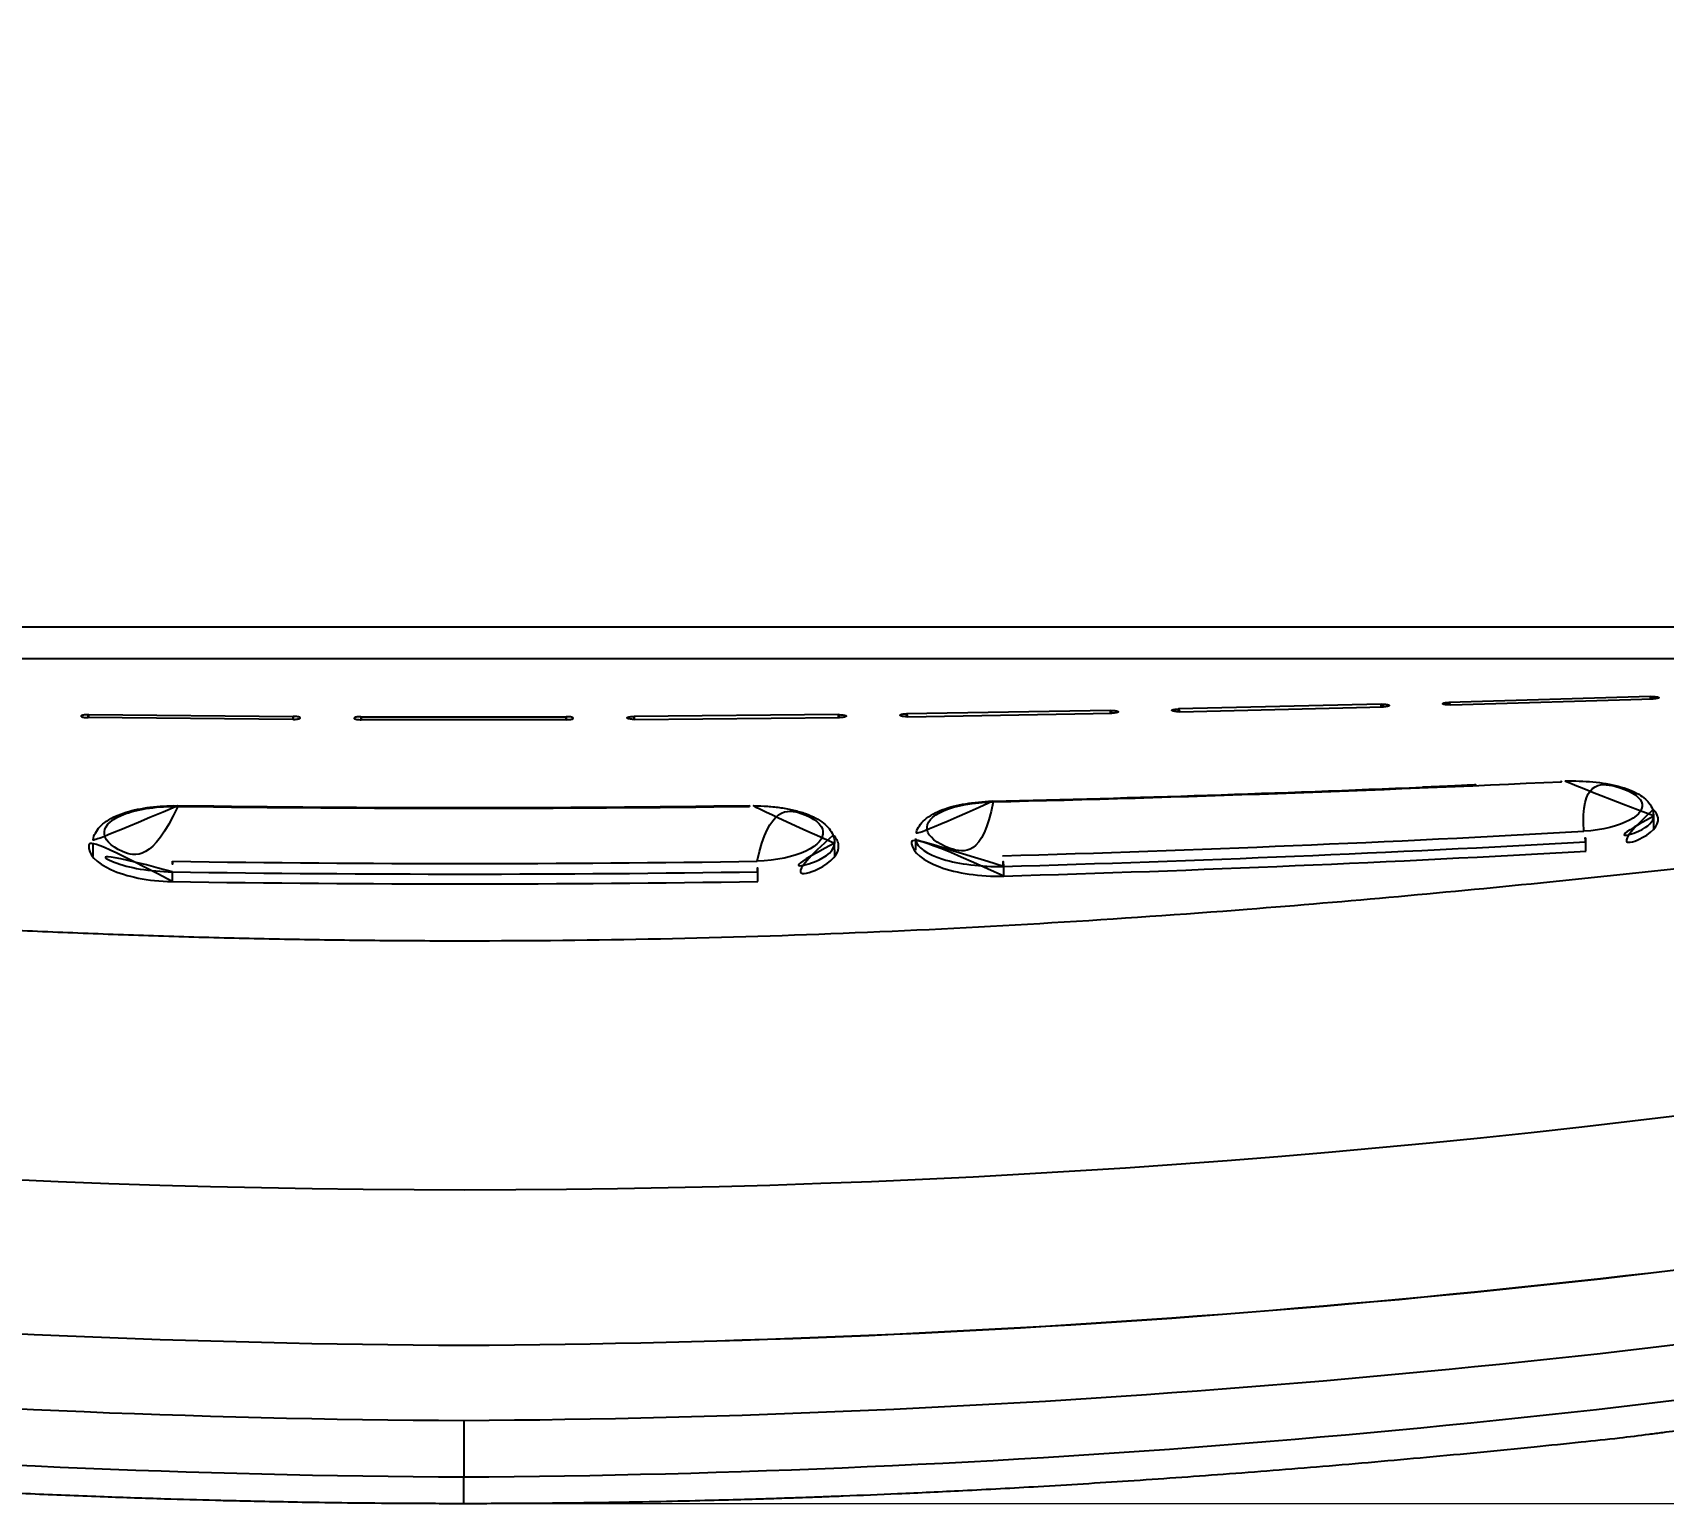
# Model space of a CAD drawing. Extents: x 16296660632 to 16296680496, y -37409619871 to -37409616057.
# Drawn here: x 16296678602.9 to 16296678716, y -37409616492.7 to -37409616390.7 of the extents above; entities that cross this region are included whole.
import ezdxf

# ---------------------------------------------------------------- set-up
doc = ezdxf.new("R2010")
doc.units = 0
doc.header["$LTSCALE"] = 10
doc.header["$MEASUREMENT"] = 0
doc.header["$PDMODE"] = 3
doc.header["$PDSIZE"] = -10
doc.layers.get('DEFPOINTS').update_dxf_attribs({"linetype": 'CONTINUOUS'})
for name, color, linetype in [('5', 7, 'CONTINUOUS'), ('FRONT_CASE_DADA_', 7, 'CONTINUOUS'), ('MIDDLE_CASE_DADA', 7, 'CONTINUOUS'), ('SENSOR_WINDOW_FR', 7, 'CONTINUOUS')]:
    doc.layers.add(name, color=color, linetype=linetype)
doc.styles.add('Daelim Dimension', font='')
doc.styles.get('Daelim Dimension').set_extended_font_data('NanumGothic')
doc.dimstyles.new('DEFAULT', dxfattribs={"dimscale": 2, "dimtxt": 2, "dimasz": 2, "dimexe": 0, "dimexo": 2, "dimgap": 1, "dimtad": 1, "dimdec": 1, "dimzin": 9, "dimdsep": 46, "dimtxsty": 'Daelim Dimension', "dimcen": 0.5, "dimclrd": 252, "dimclre": 252, "dimclrt": 3, "dimadec": 1, "dimazin": 0, "dimtfac": 1, "dimtdec": 1, "dimtix": 1, "dimtmove": 0, "dimatfit": 3, "dimfxl": 1, "dimtolj": 1, "dimtzin": 1, "dimlwd": 9, "dimlwe": 9, "dimarcsym": 0})

# ---------------------------------------------------------------- blocks, each defined once
blk = doc.blocks.new('*D0')
at = {"layer": '5', "color": 5, "lineweight": 9, "transparency": 16777216}
for p, q in [((16296678745.04308, -37409616297.97176), (16296678829.98158, -37409616297.97176)), ((16296678829.98158, -37409616301.97176), (16296678829.98158, -37409616488.73385)), ((16296678636.78148, -37409616492.73385), (16296678829.98158, -37409616492.73385))]:
    blk.add_line(p, q, dxfattribs=at)
at = {"layer": '5', "color": 5, "transparency": 16777216}
for points in [[(16296678829.31492, -37409616301.97176), (16296678830.64825, -37409616301.97176), (16296678829.98158, -37409616297.97176)], [(16296678829.31492, -37409616488.73385), (16296678830.64825, -37409616488.73385), (16296678829.98158, -37409616492.73385)]]:
    blk.add_solid(points, dxfattribs=at)
at = {"layer": 'DEFPOINTS', "color": 0, "transparency": 16777216}
for p in [(16296678741.04308, -37409616297.97176), (16296678632.78148, -37409616492.73385), (16296678829.98158, -37409616492.73385)]:
    blk.add_point(p, dxfattribs=at)
at = {"layer": '5', "color": 7, "transparency": 16777216, "insert": (16296678811.65112, -37409616395.3528), "char_height": 30, "attachment_point": 5, "rotation": 90, "style": 'Daelim Dimension'}
blk.add_mtext('\\A1;194', dxfattribs=at)

msp = doc.modelspace()

# ---------------------------------------------------------------- linework, layer by layer
at = {"layer": 'FRONT_CASE_DADA_', "color": 7, "linetype": 'Continuous', "ltscale": 25.4}
for p in [(16296678632.78163, -37409616486.982964), (16296678632.781481, -37409616492.733849)]:
    msp.add_line(p, (16296678632.781481, -37409616490.89846), dxfattribs=at)
for centre, radius, start, end in [((16296678636.404261, -37409615742.43631), 739.338068, 261.025890557, 269.719249867), ((16296678628.251141, -37409615731.09066), 750.688512, 270.345772575, 278.919596877), ((16296678636.797779, -37409615744.731468), 742.26235, 261.020356937, 269.689962348), ((16296678627.741961, -37409615732.357399), 754.642383, 270.382602947, 278.909784946), ((16296678636.79372, -37409615758.667671), 732.24178, 260.929915309, 269.686028216), ((16296678627.88689, -37409615747.90078), 743.013803, 270.377466753, 279.009214534)]:
    msp.add_arc(centre, radius, start, end, dxfattribs=at)
for points, knots in [([(16296678506.815479, -37409616478.227493), (16296678507.130859, -37409616478.334091), (16296678507.822559, -37409616478.567627), (16296678508.94779, -37409616478.934517), (16296678510.0142, -37409616479.275871), (16296678510.852119, -37409616479.539223), (16296678511.677629, -37409616479.795158), (16296678512.652269, -37409616480.092422), (16296678513.85524, -37409616480.451263), (16296678515.430321, -37409616480.909172), (16296678517.214109, -37409616481.409576), (16296678519.15029, -37409616481.930222), (16296678521.124241, -37409616482.440689), (16296678523.304701, -37409616482.979927), (16296678525.858179, -37409616483.578117), (16296678528.64366, -37409616484.191772), (16296678531.519911, -37409616484.784157), (16296678534.337959, -37409616485.325203), (16296678537.04785, -37409616485.816948), (16296678539.666189, -37409616486.276627), (16296678542.41614, -37409616486.739067), (16296678544.8925, -37409616487.130821), (16296678546.77561, -37409616487.41153), (16296678547.968399, -37409616487.582703), (16296678548.872721, -37409616487.707932), (16296678549.5504, -37409616487.799393), (16296678550.37582, -37409616487.908478), (16296678551.599661, -37409616488.06385), (16296678553.29941, -37409616488.262779), (16296678555.32675, -37409616488.475761), (16296678557.644211, -37409616488.716232), (16296678561.470659, -37409616489.099487), (16296678566.70586, -37409616489.59758), (16296678573.208679, -37409616490.165657), (16296678579.588209, -37409616490.672462), (16296678585.831961, -37409616491.118301), (16296678591.89134, -37409616491.501907), (16296678597.622959, -37409616491.818497), (16296678602.91461, -37409616492.070236), (16296678607.65451, -37409616492.262283), (16296678611.822081, -37409616492.404472), (16296678614.869329, -37409616492.49144), (16296678617.19158, -37409616492.549263), (16296678619.19042, -37409616492.593987), (16296678621.767679, -37409616492.642929), (16296678624.9083, -37409616492.689079), (16296678628.71484, -37409616492.725906), (16296678631.19821, -37409616492.731171), (16296678632.781481, -37409616492.733841)], [0, 0, 0, 0, 0.0089224196, 0.0230909614, 0.0342106896, 0.0423022382, 0.0490879044, 0.0595941855, 0.0719517522, 0.0854675444, 0.107046927, 0.1253447325, 0.1424397156, 0.1646700695, 0.1881709422, 0.2150357634, 0.244042455, 0.2690922523, 0.2908636467, 0.3114676897, 0.3333166762, 0.3578870794, 0.3693554593, 0.3793698502, 0.3869412216, 0.3911362375, 0.3953826582, 0.4053546721, 0.4176550705, 0.4324695979, 0.4499032845, 0.4694039735, 0.5189255024, 0.5672611802, 0.6143778508, 0.6602450657, 0.7048350003, 0.7472401123, 0.7854346243, 0.8201660933, 0.8503388866, 0.8759378213, 0.8862623649, 0.9006533048, 0.9192206481, 0.9419662847, 0.9688920874, 1, 1, 1, 1]), ([(16296678632.781481, -37409616492.733841), (16296678634.55595, -37409616492.730476), (16296678637.37122, -37409616492.723778), (16296678641.740089, -37409616492.676117), (16296678645.459129, -37409616492.613869), (16296678648.64913, -37409616492.544006), (16296678651.285139, -37409616492.474991), (16296678653.34898, -37409616492.413849), (16296678654.86828, -37409616492.364922), (16296678656.00396, -37409616492.326332), (16296678656.991119, -37409616492.29142), (16296678658.01235, -37409616492.25386), (16296678659.981359, -37409616492.178467), (16296678663.113791, -37409616492.047653), (16296678667.62084, -37409616491.833221), (16296678672.954479, -37409616491.543533), (16296678678.984831, -37409616491.168892), (16296678685.566589, -37409616490.704269), (16296678692.46044, -37409616490.158569), (16296678699.65456, -37409616489.525993), (16296678705.585159, -37409616488.955658), (16296678710.02977, -37409616488.497917), (16296678712.70229, -37409616488.216522), (16296678714.609579, -37409616487.983498), (16296678715.92771, -37409616487.811172), (16296678716.932171, -37409616487.675087), (16296678718.168209, -37409616487.50161), (16296678719.635321, -37409616487.286377), (16296678721.66025, -37409616486.976257), (16296678724.09446, -37409616486.582031), (16296678726.65465, -37409616486.145287), (16296678729.265949, -37409616485.68206), (16296678731.894979, -37409616485.199966), (16296678734.9328, -37409616484.606499), (16296678738.150169, -37409616483.929123), (16296678741.4519, -37409616483.175621), (16296678744.506821, -37409616482.427612), (16296678746.933571, -37409616481.793709), (16296678748.943371, -37409616481.24353), (16296678750.547421, -37409616480.790077), (16296678752.154791, -37409616480.319923), (16296678753.47068, -37409616479.922623), (16296678754.46386, -37409616479.616211), (16296678755.334431, -37409616479.343727), (16296678756.42618, -37409616478.995697), (16296678757.64113, -37409616478.6007), (16296678758.407631, -37409616478.34211), (16296678758.787861, -37409616478.213669)], [0, 0, 0, 0, 0.0348526504, 0.0657438475, 0.0926772106, 0.1156559522, 0.1346829391, 0.1497607336, 0.1603618835, 0.1676147323, 0.1744018623, 0.1817959409, 0.1897964859, 0.2171903673, 0.2499340979, 0.2880065242, 0.3336526369, 0.3820010149, 0.4329211624, 0.486364002, 0.5422668664, 0.5665374395, 0.5859981967, 0.6009031861, 0.6079215446, 0.6147955195, 0.6247930994, 0.637842731, 0.6507023187, 0.6736120803, 0.6944838358, 0.7144679777, 0.7367015154, 0.7616975268, 0.797057068, 0.8280131368, 0.8556841484, 0.8845868193, 0.8989746595, 0.9152405179, 0.9326428624, 0.947427111, 0.9551103794, 0.9630425922, 0.9743803728, 0.9892483362, 1, 1, 1, 1])]:
    msp.add_open_spline(points, degree=3, knots=knots, dxfattribs=at)
at = {"layer": 'MIDDLE_CASE_DADA', "color": 7, "linetype": 'Continuous', "ltscale": 25.4}
for p, q in [((16296678771.720619, -37409616431.971603), (16296678493.98403, -37409616431.971603)), ((16296678770.990259, -37409616434.161987), (16296678494.7124, -37409616434.161987)), ((16296678696.398359, -37409616437.316994), (16296678682.3265, -37409616437.650307)), ((16296678696.398359, -37409616437.503937), (16296678696.398359, -37409616437.316994)), ((16296678715.060789, -37409616436.783958), (16296678701.07571, -37409616437.192108)), ((16296678701.07571, -37409616437.370392), (16296678701.07571, -37409616437.192108)), ((16296678701.22698, -37409616437.371643), (16296678715.243031, -37409616436.949959)), ((16296678715.060789, -37409616436.955437), (16296678715.060789, -37409616436.783958)), ((16296678620.93643, -37409616438.372131), (16296678606.73378, -37409616438.246971)), ((16296678606.79134, -37409616438.04142), (16296678620.96261, -37409616438.163048)), ((16296678606.79134, -37409616438.247467), (16296678606.79134, -37409616438.04142)), ((16296678620.96261, -37409616438.372002), (16296678620.96261, -37409616438.163048)), ((16296678639.889059, -37409616438.393188), (16296678625.673941, -37409616438.393188)), ((16296678625.68965, -37409616438.183517), (16296678639.87335, -37409616438.183517)), ((16296678625.68965, -37409616438.385933), (16296678625.68965, -37409616438.183517)), ((16296678639.87335, -37409616438.370613), (16296678639.87335, -37409616438.183517)), ((16296678658.77161, -37409616438.04142), (16296678644.600349, -37409616438.163048)), ((16296678644.600349, -37409616438.372002), (16296678644.600349, -37409616438.163048)), ((16296678644.62652, -37409616438.372131), (16296678658.82918, -37409616438.246971)), ((16296678658.77161, -37409616438.247467), (16296678658.77161, -37409616438.04142)), ((16296678677.624319, -37409616437.746033), (16296678663.49036, -37409616437.981354)), ((16296678663.49036, -37409616438.184563), (16296678663.49036, -37409616437.981354)), ((16296678663.558371, -37409616438.185127), (16296678677.72364, -37409616437.942802)), ((16296678677.624319, -37409616437.944504), (16296678677.624319, -37409616437.746033)), ((16296678682.3265, -37409616437.842888), (16296678682.3265, -37409616437.650307)), ((16296678682.43623, -37409616437.844177), (16296678696.539261, -37409616437.500504))]:
    msp.add_line(p, q, dxfattribs=at)
for centre, radius, start, end in [((16296678627.24711, -37409614969.016518), 1480.842164, 271.662862895, 273.22697989), ((16296678632.74835, -37409615154.874893), 1294.89853, 269.106793145, 270.903805995), ((16296678632.791149, -37409615779.685966), 691.296792, 260.644539395, 279.367138017), ((16296678636.414539, -37409615742.308342), 739.466083, 261.026538228, 269.718484893), ((16296678628.78278, -37409615737.655884), 744.120363, 270.307852021, 278.957792559)]:
    msp.add_arc(centre, radius, start, end, dxfattribs=at)
for points, knots in [([(16296678696.539261, -37409616437.500504), (16296678696.594179, -37409616437.499031), (16296678696.64847, -37409616437.495773), (16296678696.69763, -37409616437.491028), (16296678696.746771, -37409616437.486267), (16296678696.79213, -37409616437.479897), (16296678696.83013, -37409616437.472473), (16296678696.868509, -37409616437.464958), (16296678696.900419, -37409616437.456146), (16296678696.92342, -37409616437.446777), (16296678696.9468, -37409616437.437263), (16296678696.961611, -37409616437.426903), (16296678696.96673, -37409616437.416542), (16296678696.971901, -37409616437.406059), (16296678696.96727, -37409616437.395287), (16296678696.95319, -37409616437.385139), (16296678696.93907, -37409616437.374947), (16296678696.91503, -37409616437.365089), (16296678696.882999, -37409616437.356377), (16296678696.851219, -37409616437.34774), (16296678696.810671, -37409616437.339996), (16296678696.764681, -37409616437.333809), (16296678696.719391, -37409616437.327721), (16296678696.667549, -37409616437.322983), (16296678696.613529, -37409616437.319992), (16296678696.56036, -37409616437.317047), (16296678696.50359, -37409616437.315727), (16296678696.448009, -37409616437.316162), (16296678696.4314, -37409616437.316277), (16296678696.41481, -37409616437.316566), (16296678696.398359, -37409616437.316994)], [0, 0, 0, 0, 0.1056009143, 0.1056009143, 0.1056009143, 0.2111320312, 0.2111320312, 0.2111320312, 0.3177291928, 0.3177291928, 0.3177291928, 0.4261384276, 0.4261384276, 0.4261384276, 0.5359327266, 0.5359327266, 0.5359327266, 0.6460635611, 0.6460635611, 0.6460635611, 0.7553208261, 0.7553208261, 0.7553208261, 0.8629037723, 0.8629037723, 0.8629037723, 0.9687813198, 0.9687813198, 0.9687813198, 1, 1, 1, 1]), ([(16296678701.07571, -37409616437.192108), (16296678701.02083, -37409616437.193611), (16296678700.966669, -37409616437.196823), (16296678700.91774, -37409616437.201447), (16296678700.868811, -37409616437.206093), (16296678700.823759, -37409616437.212273), (16296678700.78616, -37409616437.219498), (16296678700.748211, -37409616437.226799), (16296678700.71681, -37409616437.235352), (16296678700.69437, -37409616437.244469), (16296678700.671579, -37409616437.253731), (16296678700.657419, -37409616437.26384), (16296678700.652941, -37409616437.273956), (16296678700.64842, -37409616437.28421), (16296678700.6537, -37409616437.294762), (16296678700.668369, -37409616437.304749), (16296678700.6831, -37409616437.314774), (16296678700.707701, -37409616437.324501), (16296678700.74021, -37409616437.333107), (16296678700.77248, -37409616437.341637), (16296678700.813471, -37409616437.349319), (16296678700.8598, -37409616437.355431), (16296678700.905439, -37409616437.36145), (16296678700.95755, -37409616437.366127), (16296678701.01173, -37409616437.369034), (16296678701.06506, -37409616437.371887), (16296678701.12188, -37409616437.3731), (16296678701.17742, -37409616437.372566), (16296678701.194, -37409616437.372414), (16296678701.21056, -37409616437.372093), (16296678701.22698, -37409616437.371643)], [0, 0, 0, 0, 0.1057393735, 0.1057393735, 0.1057393735, 0.2114150121, 0.2114150121, 0.2114150121, 0.3180645599, 0.3180645599, 0.3180645599, 0.4263905374, 0.4263905374, 0.4263905374, 0.5360470293, 0.5360470293, 0.5360470293, 0.6460828273, 0.6460828273, 0.6460828273, 0.7553208287, 0.7553208287, 0.7553208287, 0.8629185147, 0.8629185147, 0.8629185147, 0.9687970671, 0.9687970671, 0.9687970671, 1, 1, 1, 1]), ([(16296678715.243031, -37409616436.949959), (16296678715.29771, -37409616436.948219), (16296678715.35136, -37409616436.944847), (16296678715.399521, -37409616436.940147), (16296678715.44768, -37409616436.935448), (16296678715.491671, -37409616436.929298), (16296678715.52803, -37409616436.922218), (16296678715.564699, -37409616436.915077), (16296678715.594601, -37409616436.906799), (16296678715.615391, -37409616436.898071), (16296678715.63648, -37409616436.889221), (16296678715.64879, -37409616436.879669), (16296678715.651381, -37409616436.870201), (16296678715.65399, -37409616436.860641), (16296678715.646761, -37409616436.850906), (16296678715.630251, -37409616436.841789), (16296678715.61372, -37409616436.832657), (16296678715.58742, -37409616436.823914), (16296678715.553471, -37409616436.816254), (16296678715.519779, -37409616436.808647), (16296678715.477591, -37409616436.801933), (16296678715.430401, -37409616436.796661), (16296678715.383829, -37409616436.791458), (16296678715.331079, -37409616436.787521), (16296678715.27659, -37409616436.785187), (16296678715.22278, -37409616436.78289), (16296678715.165779, -37409616436.782082), (16296678715.110371, -37409616436.782852), (16296678715.09375, -37409616436.783081), (16296678715.077181, -37409616436.783447), (16296678715.060789, -37409616436.783958)], [0, 0, 0, 0, 0.1060428386, 0.1060428386, 0.1060428386, 0.2120233441, 0.2120233441, 0.2120233441, 0.3189502307, 0.3189502307, 0.3189502307, 0.4273805661, 0.4273805661, 0.4273805661, 0.5368691853, 0.5368691853, 0.5368691853, 0.6464975702, 0.6464975702, 0.6464975702, 0.7552846577, 0.7552846577, 0.7552846577, 0.8626432201, 0.8626432201, 0.8626432201, 0.968632409, 0.968632409, 0.968632409, 1, 1, 1, 1]), ([(16296678606.73378, -37409616438.246971), (16296678606.67868, -37409616438.246307), (16296678606.623381, -37409616438.243683), (16296678606.572491, -37409616438.239311), (16296678606.52161, -37409616438.234947), (16296678606.47374, -37409616438.228752), (16296678606.432671, -37409616438.221252), (16296678606.39115, -37409616438.213676), (16296678606.35544, -37409616438.204567), (16296678606.328251, -37409616438.194687), (16296678606.300501, -37409616438.184601), (16296678606.280861, -37409616438.173447), (16296678606.270781, -37409616438.162117), (16296678606.26053, -37409616438.150612), (16296678606.259911, -37409616438.138603), (16296678606.26897, -37409616438.127098), (16296678606.27809, -37409616438.115509), (16296678606.2973, -37409616438.104103), (16296678606.32509, -37409616438.093826), (16296678606.352711, -37409616438.083618), (16296678606.389589, -37409616438.074249), (16296678606.432739, -37409616438.066528), (16296678606.475161, -37409616438.058937), (16296678606.524839, -37409616438.052727), (16296678606.577591, -37409616438.048462), (16296678606.62929, -37409616438.044281), (16296678606.68539, -37409616438.041832), (16296678606.74114, -37409616438.041351), (16296678606.75786, -37409616438.041199), (16296678606.774639, -37409616438.041229), (16296678606.79134, -37409616438.04142)], [0, 0, 0, 0, 0.1048308283, 0.1048308283, 0.1048308283, 0.2095897155, 0.2095897155, 0.2095897155, 0.3154629529, 0.3154629529, 0.3154629529, 0.423525445, 0.423525445, 0.423525445, 0.5335164006, 0.5335164006, 0.5335164006, 0.6443172984, 0.6443172984, 0.6443172984, 0.7544157282, 0.7544157282, 0.7544157282, 0.8626214713, 0.8626214713, 0.8626214713, 0.9686336687, 0.9686336687, 0.9686336687, 1, 1, 1, 1]), ([(16296678620.96261, -37409616438.163048), (16296678621.017731, -37409616438.163353), (16296678621.07336, -37409616438.165588), (16296678621.12487, -37409616438.169571), (16296678621.176359, -37409616438.173553), (16296678621.225149, -37409616438.17939), (16296678621.26734, -37409616438.186577), (16296678621.30994, -37409616438.193848), (16296678621.346979, -37409616438.202682), (16296678621.37565, -37409616438.212387), (16296678621.4049, -37409616438.222282), (16296678621.426229, -37409616438.233353), (16296678621.438061, -37409616438.244682), (16296678621.450121, -37409616438.256233), (16296678621.452669, -37409616438.268379), (16296678621.445499, -37409616438.280144), (16296678621.438271, -37409616438.292023), (16296678621.42095, -37409616438.303833), (16296678621.394871, -37409616438.314583), (16296678621.36891, -37409616438.325287), (16296678621.333509, -37409616438.335243), (16296678621.291559, -37409616438.343552), (16296678621.250311, -37409616438.351723), (16296678621.20153, -37409616438.358528), (16296678621.14933, -37409616438.363342), (16296678621.098261, -37409616438.368057), (16296678621.042471, -37409616438.370987), (16296678620.98671, -37409616438.371872), (16296678620.969999, -37409616438.372139), (16296678620.95319, -37409616438.372223), (16296678620.93643, -37409616438.372131)], [0, 0, 0, 0, 0.1046975607, 0.1046975607, 0.1046975607, 0.2093310195, 0.2093310195, 0.2093310195, 0.3149660547, 0.3149660547, 0.3149660547, 0.4227303163, 0.4227303163, 0.4227303163, 0.5325374213, 0.5325374213, 0.5325374213, 0.6434108018, 0.6434108018, 0.6434108018, 0.7538214514, 0.7538214514, 0.7538214514, 0.8623871948, 0.8623871948, 0.8623871948, 0.9685847094, 0.9685847094, 0.9685847094, 1, 1, 1, 1]), ([(16296678625.673941, -37409616438.393188), (16296678625.61886, -37409616438.393013), (16296678625.563181, -37409616438.390823), (16296678625.511511, -37409616438.386864), (16296678625.459881, -37409616438.382881), (16296678625.410839, -37409616438.377007), (16296678625.36832, -37409616438.369766), (16296678625.325359, -37409616438.362442), (16296678625.28787, -37409616438.353523), (16296678625.25869, -37409616438.343727), (16296678625.22891, -37409616438.33374), (16296678625.20697, -37409616438.322594), (16296678625.1945, -37409616438.311188), (16296678625.181801, -37409616438.299568), (16296678625.178591, -37409616438.287376), (16296678625.18512, -37409616438.275589), (16296678625.19171, -37409616438.263702), (16296678625.20841, -37409616438.2519), (16296678625.233919, -37409616438.241188), (16296678625.25931, -37409616438.230522), (16296678625.29417, -37409616438.220627), (16296678625.33567, -37409616438.212357), (16296678625.37648, -37409616438.204224), (16296678625.424879, -37409616438.197441), (16296678625.476801, -37409616438.192596), (16296678625.527651, -37409616438.187866), (16296678625.58329, -37409616438.184868), (16296678625.639021, -37409616438.183884), (16296678625.65584, -37409616438.183578), (16296678625.67276, -37409616438.183456), (16296678625.68965, -37409616438.183517)], [0, 0, 0, 0, 0.1045788505, 0.1045788505, 0.1045788505, 0.2090908236, 0.2090908236, 0.2090908236, 0.3146490353, 0.3146490353, 0.3146490353, 0.4224344964, 0.4224344964, 0.4224344964, 0.5323094293, 0.5323094293, 0.5323094293, 0.643214082, 0.643214082, 0.643214082, 0.7535926631, 0.7535926631, 0.7535926631, 0.8621238168, 0.8621238168, 0.8621238168, 0.9683586446, 0.9683586446, 0.9683586446, 1, 1, 1, 1]), ([(16296678639.87335, -37409616438.183517), (16296678639.928419, -37409616438.183327), (16296678639.9844, -37409616438.185089), (16296678640.036631, -37409616438.188629), (16296678640.08885, -37409616438.192169), (16296678640.13876, -37409616438.197578), (16296678640.182369, -37409616438.204407), (16296678640.22636, -37409616438.211304), (16296678640.265129, -37409616438.219803), (16296678640.295731, -37409616438.229248), (16296678640.326929, -37409616438.238876), (16296678640.350491, -37409616438.249741), (16296678640.364651, -37409616438.260963), (16296678640.379089, -37409616438.272377), (16296678640.384159, -37409616438.2845), (16296678640.379499, -37409616438.296333), (16296678640.37479, -37409616438.308273), (16296678640.35998, -37409616438.320251), (16296678640.336229, -37409616438.331253), (16296678640.312531, -37409616438.342209), (16296678640.279249, -37409616438.352509), (16296678640.239059, -37409616438.361229), (16296678640.19949, -37409616438.369797), (16296678640.15209, -37409616438.377098), (16296678640.10083, -37409616438.382423), (16296678640.05068, -37409616438.387611), (16296678639.99542, -37409616438.391083), (16296678639.939751, -37409616438.392471), (16296678639.922939, -37409616438.392891), (16296678639.906, -37409616438.393143), (16296678639.889059, -37409616438.393188)], [0, 0, 0, 0, 0.1045491201, 0.1045491201, 0.1045491201, 0.2090412872, 0.2090412872, 0.2090412872, 0.3144344501, 0.3144344501, 0.3144344501, 0.4219114094, 0.4219114094, 0.4219114094, 0.5315051869, 0.5315051869, 0.5315051869, 0.6423396924, 0.6423396924, 0.6423396924, 0.7529155387, 0.7529155387, 0.7529155387, 0.8617792775, 0.8617792775, 0.8617792775, 0.9682664863, 0.9682664863, 0.9682664863, 1, 1, 1, 1]), ([(16296678644.600349, -37409616438.163048), (16296678644.545219, -37409616438.163353), (16296678644.48959, -37409616438.165588), (16296678644.43808, -37409616438.169571), (16296678644.386589, -37409616438.173553), (16296678644.337811, -37409616438.17939), (16296678644.29561, -37409616438.186577), (16296678644.25301, -37409616438.193848), (16296678644.215969, -37409616438.202682), (16296678644.1873, -37409616438.212387), (16296678644.15806, -37409616438.222282), (16296678644.13673, -37409616438.233353), (16296678644.124889, -37409616438.244682), (16296678644.112829, -37409616438.256233), (16296678644.110291, -37409616438.268379), (16296678644.117451, -37409616438.280144), (16296678644.12468, -37409616438.292023), (16296678644.142, -37409616438.303833), (16296678644.168079, -37409616438.314583), (16296678644.19405, -37409616438.325287), (16296678644.229441, -37409616438.335243), (16296678644.271391, -37409616438.343552), (16296678644.312639, -37409616438.351723), (16296678644.361429, -37409616438.358528), (16296678644.41362, -37409616438.363342), (16296678644.464701, -37409616438.368057), (16296678644.520491, -37409616438.370987), (16296678644.576241, -37409616438.371872), (16296678644.59296, -37409616438.372139), (16296678644.60976, -37409616438.372223), (16296678644.62652, -37409616438.372131)], [0, 0, 0, 0, 0.1046975607, 0.1046975607, 0.1046975607, 0.2093310195, 0.2093310195, 0.2093310195, 0.3149660547, 0.3149660547, 0.3149660547, 0.4227303163, 0.4227303163, 0.4227303163, 0.5325374213, 0.5325374213, 0.5325374213, 0.6434108018, 0.6434108018, 0.6434108018, 0.7538214514, 0.7538214514, 0.7538214514, 0.8623871948, 0.8623871948, 0.8623871948, 0.9685847094, 0.9685847094, 0.9685847094, 1, 1, 1, 1]), ([(16296678658.82918, -37409616438.246971), (16296678658.884279, -37409616438.246307), (16296678658.939569, -37409616438.243683), (16296678658.990471, -37409616438.239311), (16296678659.04134, -37409616438.234947), (16296678659.089211, -37409616438.228752), (16296678659.130289, -37409616438.221252), (16296678659.17181, -37409616438.213676), (16296678659.20751, -37409616438.204567), (16296678659.234711, -37409616438.194687), (16296678659.262461, -37409616438.184601), (16296678659.282101, -37409616438.173447), (16296678659.29217, -37409616438.162117), (16296678659.30242, -37409616438.150612), (16296678659.30304, -37409616438.138603), (16296678659.29398, -37409616438.127098), (16296678659.284861, -37409616438.115509), (16296678659.265659, -37409616438.104103), (16296678659.23786, -37409616438.093826), (16296678659.210251, -37409616438.083618), (16296678659.173361, -37409616438.074249), (16296678659.130211, -37409616438.066528), (16296678659.087799, -37409616438.058937), (16296678659.03812, -37409616438.052727), (16296678658.985371, -37409616438.048462), (16296678658.93367, -37409616438.044281), (16296678658.877569, -37409616438.041832), (16296678658.82181, -37409616438.041351), (16296678658.805099, -37409616438.041199), (16296678658.788321, -37409616438.041229), (16296678658.77161, -37409616438.04142)], [0, 0, 0, 0, 0.1048308283, 0.1048308283, 0.1048308283, 0.2095897155, 0.2095897155, 0.2095897155, 0.3154629529, 0.3154629529, 0.3154629529, 0.423525445, 0.423525445, 0.423525445, 0.5335164006, 0.5335164006, 0.5335164006, 0.6443172984, 0.6443172984, 0.6443172984, 0.7544157282, 0.7544157282, 0.7544157282, 0.8626214713, 0.8626214713, 0.8626214713, 0.9686336687, 0.9686336687, 0.9686336687, 1, 1, 1, 1]), ([(16296678663.49036, -37409616437.981354), (16296678663.43523, -37409616437.982109), (16296678663.380011, -37409616437.984772), (16296678663.32929, -37409616437.989113), (16296678663.278589, -37409616437.993446), (16296678663.23098, -37409616437.999573), (16296678663.19026, -37409616438.006973), (16296678663.14912, -37409616438.014427), (16296678663.11388, -37409616438.023407), (16296678663.087219, -37409616438.033157), (16296678663.06003, -37409616438.043091), (16296678663.041019, -37409616438.0541), (16296678663.03158, -37409616438.0653), (16296678663.02198, -37409616438.076691), (16296678663.02203, -37409616438.088593), (16296678663.03171, -37409616438.100029), (16296678663.04147, -37409616438.111549), (16296678663.061291, -37409616438.122917), (16296678663.089621, -37409616438.133179), (16296678663.11779, -37409616438.143372), (16296678663.15518, -37409616438.152748), (16296678663.19875, -37409616438.160461), (16296678663.24157, -37409616438.168053), (16296678663.29159, -37409616438.174232), (16296678663.34458, -37409616438.178459), (16296678663.396481, -37409616438.182587), (16296678663.4527, -37409616438.184959), (16296678663.50845, -37409616438.185333), (16296678663.52508, -37409616438.185432), (16296678663.541771, -37409616438.185371), (16296678663.558371, -37409616438.185127)], [0, 0, 0, 0, 0.1049658719, 0.1049658719, 0.1049658719, 0.2098637715, 0.2098637715, 0.2098637715, 0.3158140482, 0.3158140482, 0.3158140482, 0.423837754, 0.423837754, 0.423837754, 0.5337356351, 0.5337356351, 0.5337356351, 0.6444792939, 0.6444792939, 0.6444792939, 0.7545868134, 0.7545868134, 0.7545868134, 0.8628138772, 0.8628138772, 0.8628138772, 0.9687955016, 0.9687955016, 0.9687955016, 1, 1, 1, 1]), ([(16296678677.72364, -37409616437.942802), (16296678677.77869, -37409616437.941704), (16296678677.83353, -37409616437.938698), (16296678677.883591, -37409616437.934067), (16296678677.93364, -37409616437.929443), (16296678677.980289, -37409616437.923073), (16296678678.019859, -37409616437.915497), (16296678678.059851, -37409616437.907837), (16296678678.0937, -37409616437.898773), (16296678678.11883, -37409616437.889023), (16296678678.14444, -37409616437.879089), (16296678678.161711, -37409616437.868187), (16296678678.169319, -37409616437.857224), (16296678678.17705, -37409616437.846077), (16296678678.175051, -37409616437.834557), (16296678678.16346, -37409616437.823593), (16296678678.151819, -37409616437.812576), (16296678678.130159, -37409616437.801819), (16296678678.10018, -37409616437.792229), (16296678678.070431, -37409616437.782707), (16296678678.031639, -37409616437.774063), (16296678677.987, -37409616437.767052), (16296678677.94309, -37409616437.760162), (16296678677.892269, -37409616437.754646), (16296678677.838831, -37409616437.751007), (16296678677.78635, -37409616437.747429), (16296678677.729879, -37409616437.745552), (16296678677.674179, -37409616437.745552), (16296678677.657539, -37409616437.745552), (16296678677.640881, -37409616437.745712), (16296678677.624319, -37409616437.746033)], [0, 0, 0, 0, 0.1051834133, 0.1051834133, 0.1051834133, 0.2102937906, 0.2102937906, 0.2102937906, 0.3165268569, 0.3165268569, 0.3165268569, 0.4248073679, 0.4248073679, 0.4248073679, 0.5347732242, 0.5347732242, 0.5347732242, 0.6453080226, 0.6453080226, 0.6453080226, 0.7550182404, 0.7550182404, 0.7550182404, 0.8628944057, 0.8628944057, 0.8628944057, 0.9687810328, 0.9687810328, 0.9687810328, 1, 1, 1, 1]), ([(16296678682.3265, -37409616437.650307), (16296678682.27145, -37409616437.651482), (16296678682.216709, -37409616437.654472), (16296678682.166849, -37409616437.659027), (16296678682.116989, -37409616437.663597), (16296678682.070629, -37409616437.669853), (16296678682.031429, -37409616437.677261), (16296678681.99184, -37409616437.684753), (16296678681.958481, -37409616437.693626), (16296678681.933901, -37409616437.703194), (16296678681.908871, -37409616437.712921), (16296678681.89225, -37409616437.723618), (16296678681.885269, -37409616437.734413), (16296678681.878189, -37409616437.745369), (16296678681.880859, -37409616437.756737), (16296678681.893061, -37409616437.76757), (16296678681.905319, -37409616437.778473), (16296678681.92758, -37409616437.789139), (16296678681.958059, -37409616437.798668), (16296678681.98834, -37409616437.808128), (16296678682.027599, -37409616437.816727), (16296678682.07262, -37409616437.8237), (16296678682.116911, -37409616437.830559), (16296678682.16803, -37409616437.836029), (16296678682.22168, -37409616437.8396), (16296678682.27433, -37409616437.843109), (16296678682.330879, -37409616437.844887), (16296678682.386551, -37409616437.844772), (16296678682.403139, -37409616437.844727), (16296678682.419741, -37409616437.844543), (16296678682.43623, -37409616437.844177)], [0, 0, 0, 0, 0.1053252395, 0.1053252395, 0.1053252395, 0.2105825494, 0.2105825494, 0.2105825494, 0.3168841168, 0.3168841168, 0.3168841168, 0.4251041818, 0.4251041818, 0.4251041818, 0.5349525405, 0.5349525405, 0.5349525405, 0.6454080017, 0.6454080017, 0.6454080017, 0.7551097882, 0.7551097882, 0.7551097882, 0.8630008215, 0.8630008215, 0.8630008215, 0.9688704517, 0.9688704517, 0.9688704517, 1, 1, 1, 1]), ([(16296678715.25741, -37409616444.620537), (16296678715.38422, -37409616444.744377), (16296678715.47607, -37409616444.873039), (16296678715.74605, -37409616445.529762), (16296678715.381981, -37409616446.096024), (16296678713.59717, -37409616447.045158), (16296678712.201771, -37409616447.403259), (16296678710.606911, -37409616447.510567)], [0.43735734436, 0.43735734436, 0.43735734436, 0.43735734436, 0.5, 0.5, 0.75, 0.75, 1, 1, 1, 1]), ([(16296678525.90267, -37409616446.006363), (16296678527.80006, -37409616446.242683), (16296678531.581341, -37409616446.713676), (16296678537.275459, -37409616447.399628), (16296678542.95949, -37409616448.063232), (16296678548.63649, -37409616448.700569), (16296678554.305651, -37409616449.309196), (16296678559.96718, -37409616449.886543), (16296678565.621031, -37409616450.430267), (16296678571.2672, -37409616450.938217), (16296678576.905701, -37409616451.408432), (16296678582.53653, -37409616451.839119), (16296678588.15967, -37409616452.228668), (16296678593.775141, -37409616452.575638), (16296678599.382919, -37409616452.878769), (16296678604.98303, -37409616453.136963), (16296678610.575439, -37409616453.349297), (16296678616.160179, -37409616453.515038), (16296678621.7372, -37409616453.633583), (16296678627.30661, -37409616453.704521), (16296678640.04739, -37409616453.757462), (16296678660.09012, -37409616453.332451), (16296678681.64962, -37409616452.013008), (16296678697.633051, -37409616450.659622), (16296678708.148939, -37409616449.645142), (16296678718.693451, -37409616448.516518), (16296678729.277241, -37409616447.293449), (16296678736.28392, -37409616446.424759), (16296678739.810619, -37409616445.987518)], [0, 0, 0, 0, 0.0276614046, 0.0551261084, 0.0824019224, 0.109496821, 0.1364189395, 0.1631765706, 0.1897781613, 0.2162323077, 0.2425477506, 0.2687333698, 0.2947981776, 0.3207513125, 0.3466020311, 0.3723597008, 0.3980337905, 0.4236338621, 0.4491695607, 0.4746506044, 0.5000867738, 0.6240083431, 0.7495469969, 0.7984887597, 0.8479505748, 0.8979877596, 0.9486537458, 1, 1, 1, 1]), ([(16296678658.40324, -37409616446.392921), (16296678658.62245, -37409616446.61261), (16296678658.749531, -37409616446.846573), (16296678658.840309, -37409616447.664528), (16296678658.329611, -37409616448.269699), (16296678656.303049, -37409616449.232567), (16296678654.80093, -37409616449.567001), (16296678653.173611, -37409616449.61232)], [0.39701183958, 0.39701183958, 0.39701183958, 0.39701183958, 0.5, 0.5, 0.75, 0.75, 1, 1, 1, 1]), ([(16296678670.218321, -37409616449.235077), (16296678668.57958, -37409616449.281921), (16296678666.94352, -37409616449.027611), (16296678664.62463, -37409616448.168854), (16296678663.92659, -37409616447.578499), (16296678663.76376, -37409616446.655327), (16296678663.90391, -37409616446.319923), (16296678664.23522, -37409616446.013817)], [0, 0, 0, 0, 0.25, 0.25, 0.5, 0.5, 0.64634720596, 0.64634720596, 0.64634720596, 0.64634720596]), ([(16296678612.561621, -37409616449.616058), (16296678610.917879, -37409616449.590431), (16296678609.36684, -37409616449.263573), (16296678607.287319, -37409616448.313667), (16296678606.73855, -37409616447.699043), (16296678606.804461, -37409616446.854607), (16296678606.94133, -37409616446.600739), (16296678607.187099, -37409616446.363983)], [0, 0, 0, 0, 0.25, 0.25, 0.5, 0.5, 0.61104976467, 0.61104976467, 0.61104976467, 0.61104976467])]:
    msp.add_open_spline(points, degree=3, knots=knots, dxfattribs=at)
at = {"layer": 'SENSOR_WINDOW_FR', "color": 7, "linetype": 'Continuous', "ltscale": 25.4}
for p, q in [((16296678715.29496, -37409616445.955727), (16296678715.287359, -37409616445.084824)), ((16296678607.06883, -37409616446.962311), (16296678607.061081, -37409616447.849747)), ((16296678658.50198, -37409616447.861816), (16296678658.49415, -37409616446.964546)), ((16296678664.10055, -37409616446.621231), (16296678664.09338, -37409616447.442757)), ((16296678710.562099, -37409616446.872719), (16296678710.562059, -37409616446.871323)), ((16296678710.562099, -37409616446.872719), (16296678710.562941, -37409616447.491943)), ((16296678670.19972, -37409616448.566597), (16296678670.200121, -37409616449.22654)), ((16296678612.57151, -37409616448.941406), (16296678612.571301, -37409616449.611847)), ((16296678653.159731, -37409616448.937782), (16296678653.159731, -37409616448.938293)), ((16296678653.159731, -37409616448.938293), (16296678653.16003, -37409616449.606033))]:
    msp.add_line(p, q, dxfattribs=at)
for centre, radius, start, end in [((16296678626.83234, -37409614686.419296), 1758.188463, 271.389893193, 272.675458283), ((16296678539.61916, -37409612738.484749), 3708.022371, 272.467398818, 272.616059663), ((16296678632.033369, -37409614836.886391), 1607.588919, 271.333924723, 272.396517125), ((16296678632.781481, -37409614927.049858), 1517.482221, 269.251609587, 270.748390413), ((16296678632.913361, -37409615094.558891), 1349.926278, 269.153574123, 270.835170947), ((16296678627.16959, -37409614952.34996), 1496.10124, 271.646027722, 273.190523354), ((16296678707.995899, -37409616446.925003), 2.566717, 1.19826725, 17.99104281), ((16296678627.16066, -37409614942.528427), 1506.653025, 271.636948451, 273.173234737), ((16296678632.74835, -37409615142.780388), 1305.585255, 269.115753291, 270.893971743), ((16296678645.52075, -37409616449.006508), 7.639291, 0.5153855, 6.00933773), ((16296678632.74836, -37409615134.306396), 1314.789836, 269.120677172, 270.889491677)]:
    msp.add_arc(centre, radius, start, end, dxfattribs=at)
for centre, major_axis, ratio, start_param, end_param in [((16296678708.902929, -37409616443.452103), (-0.03689, 0.799148), 0.1417294534, -0.02353603, 0.0011815331), ((16296678708.902929, -37409616443.452103), (-0.036841, 0.799146), 0.1403909988, -0.317282511, -0.0233319436), ((16296678669.47764, -37409616444.845619), (-0.019016, 0.799774), 0.0653210403, -0.0060085664, 0.0153868527), ((16296678669.47764, -37409616444.845619), (-0.018994, 0.799771), 0.0677089138, -0.3373444745, -0.0053915477), ((16296678612.96121, -37409616445.156471), (0.010405, 0.799927), 0.0365902301, 0.006789024, 0.3415617989), ((16296678612.96121, -37409616445.156471), (0.010416, 0.79993), 0.0362518309, -0.0223870731, 0.0072276071), ((16296678652.60174, -37409616445.156471), (-0.010413, 0.799933), 0.0369107867, -0.0234988573, 0.0080060651), ((16296678652.60174, -37409616445.156471), (-0.010408, 0.799934), 0.036598439, -0.3415841063, -0.0235503428), ((16296678612.60083, -37409616448.948387), (0.012287, 0.799839), 0.0367741724, 0.3957069749, 1.5626332689), ((16296678670.145309, -37409616448.573593), (-0.02253, 0.799686), 0.0682337011, -1.5639890349, -0.3915685103)]:
    msp.add_ellipse(centre, major_axis=major_axis, ratio=ratio, start_param=start_param, end_param=end_param, dxfattribs=at)
for points, knots in [([(16296678715.267719, -37409616445.06456), (16296678715.263269, -37409616444.928162), (16296678715.25135, -37409616444.660583), (16296678715.03743, -37409616444.247292), (16296678714.70822, -37409616443.874039), (16296678714.23819, -37409616443.538597), (16296678713.621031, -37409616443.244957), (16296678712.85491, -37409616443.000298), (16296678711.995119, -37409616442.817741), (16296678711.074129, -37409616442.696541), (16296678710.13661, -37409616442.637993), (16296678709.368509, -37409616442.627724), (16296678708.98144, -37409616442.651993), (16296678708.8689, -37409616442.659233)], [0, 0, 0, 0, 0.0623993918, 0.1448476999, 0.2299817608, 0.3274715155, 0.437342301, 0.549601023, 0.6585250645, 0.7626439477, 0.865489529, 0.9665162186, 1, 1, 1, 1]), ([(16296678710.43712, -37409616446.132233), (16296678711.738689, -37409616446.044083), (16296678712.88448, -37409616445.749481), (16296678714.31558, -37409616444.987648), (16296678714.61343, -37409616444.521049), (16296678714.25885, -37409616443.666924), (16296678713.59836, -37409616443.271622), (16296678711.57136, -37409616442.751511), (16296678710.21306, -37409616442.630547), (16296678708.902929, -37409616442.691223)], [0, 0, 0, 0, 0.25, 0.25, 0.5, 0.5, 0.75, 0.75, 1, 1, 1, 1]), ([(16296678669.45911, -37409616444.047523), (16296678669.438669, -37409616444.047394), (16296678669.12241, -37409616444.045433), (16296678668.457609, -37409616444.097733), (16296678667.56761, -37409616444.207832), (16296678666.72645, -37409616444.384354), (16296678665.96188, -37409616444.620209), (16296678665.28385, -37409616444.927437), (16296678664.75024, -37409616445.292793), (16296678664.36904, -37409616445.718361), (16296678664.141911, -37409616446.171982), (16296678664.1187, -37409616446.462936), (16296678664.108521, -37409616446.620819)], [0, 0, 0, 0, 0.0066590121, 0.1195309525, 0.2324328118, 0.3478002276, 0.4654809147, 0.5884493145, 0.7168597859, 0.822461272, 0.9187192187, 1, 1, 1, 1]), ([(16296678669.47764, -37409616444.0905), (16296678668.13341, -37409616444.122559), (16296678666.879049, -37409616444.355431), (16296678665.231819, -37409616445.063362), (16296678664.82827, -37409616445.53698), (16296678664.994881, -37409616446.487747), (16296678665.555571, -37409616446.965652), (16296678667.46533, -37409616447.668129), (16296678668.80039, -37409616447.87188), (16296678670.145309, -37409616447.833832)], [0, 0, 0, 0, 0.25, 0.25, 0.5, 0.5, 0.75, 0.75, 1, 1, 1, 1]), ([(16296678612.97151, -37409616444.35862), (16296678612.94676, -37409616444.357536), (16296678612.6292, -37409616444.343773), (16296678611.949739, -37409616444.372482), (16296678611.03582, -37409616444.45079), (16296678610.159491, -37409616444.596062), (16296678609.35022, -37409616444.799667), (16296678608.623039, -37409616445.069557), (16296678608.0165, -37409616445.398857), (16296678607.547779, -37409616445.789978), (16296678607.240259, -37409616446.219887), (16296678607.07638, -37409616446.636627), (16296678607.08692, -37409616446.864571), (16296678607.091681, -37409616446.951668)], [0, 0, 0, 0, 0.007628165, 0.1136365102, 0.2193225551, 0.3268169769, 0.435441004, 0.5485978831, 0.6653592472, 0.7734676217, 0.8693314614, 0.9575704159, 1, 1, 1, 1]), ([(16296678612.96121, -37409616444.402634), (16296678611.612671, -37409616444.385017), (16296678610.28474, -37409616444.574547), (16296678608.436159, -37409616445.229912), (16296678607.908239, -37409616445.691681), (16296678607.8337, -37409616446.653473), (16296678608.27107, -37409616447.148216), (16296678609.99053, -37409616447.928818), (16296678611.25145, -37409616448.189346), (16296678612.60083, -37409616448.210182)], [0, 0, 0, 0, 0.25, 0.25, 0.5, 0.5, 0.75, 0.75, 1, 1, 1, 1]), ([(16296678658.48102, -37409616446.980293), (16296678658.485661, -37409616446.942017), (16296678658.50835, -37409616446.748611), (16296678658.38994, -37409616446.365646), (16296678658.13279, -37409616445.926331), (16296678657.732229, -37409616445.537292), (16296678657.19663, -37409616445.193207), (16296678656.50354, -37409616444.894249), (16296678655.6882, -37409616444.657043), (16296678654.79224, -37409616444.486954), (16296678653.865879, -37409616444.387253), (16296678653.099239, -37409616444.347618), (16296678652.70525, -37409616444.359734), (16296678652.59207, -37409616444.363403)], [0, 0, 0, 0, 0.0186351056, 0.109907134, 0.2003316745, 0.2972463043, 0.4054003351, 0.5232348536, 0.6397922097, 0.7506017081, 0.8593300687, 0.9654140604, 1, 1, 1, 1]), ([(16296678653.118059, -37409616448.206734), (16296678654.45112, -37409616448.168343), (16296678655.688021, -37409616447.892807), (16296678657.32655, -37409616447.114464), (16296678657.74507, -37409616446.61615), (16296678657.63306, -37409616445.669434), (16296678657.10153, -37409616445.215973), (16296678655.250071, -37409616444.569702), (16296678653.93783, -37409616444.385193), (16296678652.60174, -37409616444.402634)], [0, 0, 0, 0, 0.25, 0.25, 0.5, 0.5, 0.75, 0.75, 1, 1, 1, 1]), ([(16296678715.28661, -37409616445.084129), (16296678715.2892, -37409616445.440804), (16296678714.930389, -37409616445.805847), (16296678713.390141, -37409616446.501648), (16296678712.063829, -37409616446.786789), (16296678710.562099, -37409616446.872719)], [0.54709058574, 0.54709058574, 0.54709058574, 0.54709058574, 0.75, 0.75, 1, 1, 1, 1]), ([(16296678612.57151, -37409616448.941406), (16296678611.02104, -37409616448.920898), (16296678609.548901, -37409616448.662621), (16296678607.59379, -37409616447.908371), (16296678607.06521, -37409616447.426498), (16296678607.06892, -37409616446.96109)], [0, 0, 0, 0, 0.25, 0.25, 0.49070737198, 0.49070737198, 0.49070737198, 0.49070737198]), ([(16296678658.49404, -37409616446.964073), (16296678658.4958, -37409616447.415413), (16296678658.00523, -37409616447.878799), (16296678656.120859, -37409616448.636681), (16296678654.693899, -37409616448.90168), (16296678653.159731, -37409616448.938293)], [0.51440976119, 0.51440976119, 0.51440976119, 0.51440976119, 0.75, 0.75, 1, 1, 1, 1]), ([(16296678670.19972, -37409616448.566597), (16296678668.653959, -37409616448.604057), (16296678667.10623, -37409616448.404587), (16296678664.88905, -37409616447.713669), (16296678664.21146, -37409616447.230461), (16296678664.10446, -37409616446.708031), (16296678664.10025, -37409616446.664284), (16296678664.10075, -37409616446.620689)], [0, 0, 0, 0, 0.25, 0.25, 0.5, 0.5, 0.52288990926, 0.52288990926, 0.52288990926, 0.52288990926])]:
    msp.add_open_spline(points, degree=3, knots=knots, dxfattribs=at)

# ---------------------------------------------------------------- dimensions: what is measured, and where the dimension line sits
at = {"layer": '5', "color": 5}
dim = msp.add_linear_dim(base=(16296678829.981581, -37409616492.733849), p1=(16296678741.043079, -37409616297.971764), p2=(16296678632.781481, -37409616492.733849), angle=90, text='194', dimstyle='DEFAULT', override={"dimtxt": 15, "dimclrd": 5, "dimclre": 5, "dimclrt": 7}, dxfattribs=at)
dim.commit()
dim.dimension.update_dxf_attribs({"geometry": '*D0', "text_midpoint": (16296678811.651119, -37409616395.352798)})

doc.saveas('drawing.dxf')
